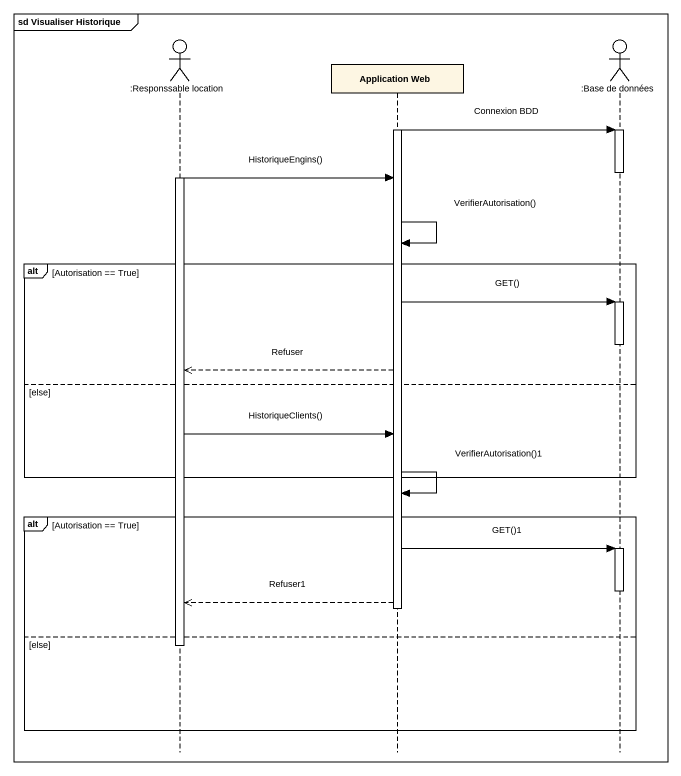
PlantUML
@startuml
mainframe sd Visualiser Historique
hide footbox
actor ":Responssable location" as Responssable_location
participant "Application Web" as Application_Web
actor ":Base de données" as Base_de_données

activate Application_Web
Application_Web -> Base_de_données : Connexion BDD
activate Base_de_données
deactivate Base_de_données
activate Responssable_location
Responssable_location -> Application_Web : HistoriqueEngins()
Application_Web -> Application_Web : VerifierAutorisation()
alt Autorisation == True
  Application_Web -> Base_de_données : GET()
  activate Base_de_données
  deactivate Base_de_données
  Application_Web -->> Responssable_location : Refuser
else else
  Responssable_location -> Application_Web : HistoriqueClients()
end
Application_Web -> Application_Web : VerifierAutorisation()1
alt Autorisation == True
  Application_Web -> Base_de_données : GET()1
  activate Base_de_données
  deactivate Base_de_données
  Application_Web -->> Responssable_location : Refuser1
  deactivate Application_Web
else else
  deactivate Responssable_location
end
@enduml
